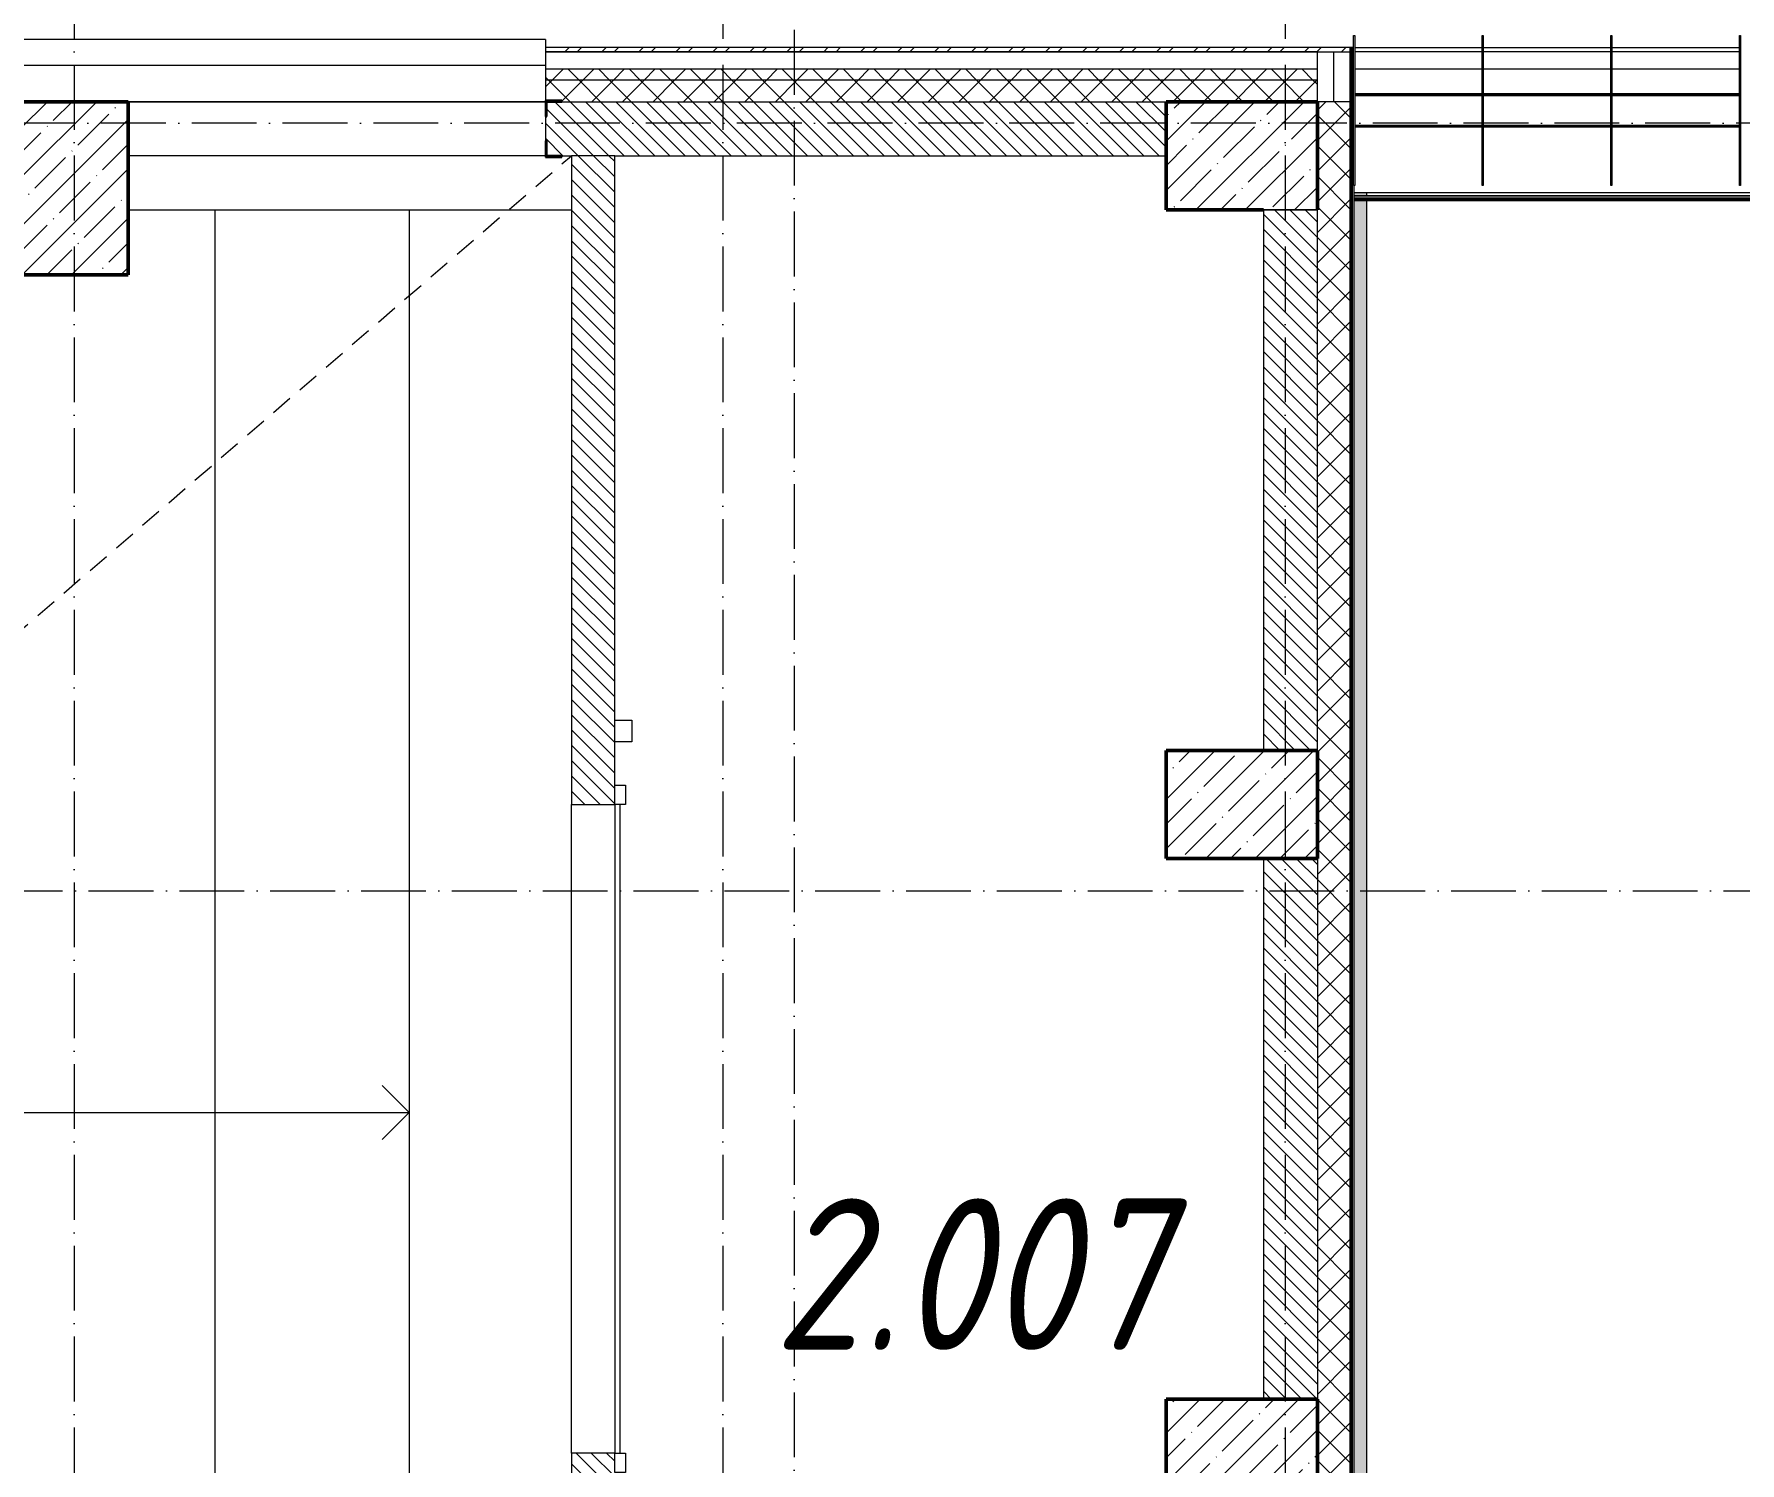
# Model space of a CAD drawing. Header units: millimetres. Extents: x -12989 to 629078, y -109036 to 555275.
# Drawn here: x 534333 to 542221, y 170170 to 176778 of the extents above; entities that cross this region are included whole.
import ezdxf

# ---------------------------------------------------------------- set-up
doc = ezdxf.new("R2010")
doc.units = ezdxf.units.MM
doc.linetypes.add('200_ШТРИХ_ш1п0_6_', pattern=[160, 100, -60])
doc.linetypes.add('50_200_ШТРИХ_1Т_ш5_п1_п1_', pattern=[700, 500, -100, 0, -100])
for name, color, linetype, lineweight in [('A-DETL-____-OTLN-3', 7, '200_ШТРИХ_ш1п0_6_', 9), ('A-DOOR-____-MCUT', 7, 'Continuous', 13), ('A-DOOR-____-OTLN', 7, 'Continuous', 9), ('A-FLOR-____-OTLN', 7, 'Continuous', 9), ('A-GENM-____-MCUT', 7, 'Continuous', 25), ('A-GENM-____-OTLN', 7, 'Continuous', 9), ('A-GENM-____-OTLN-1', 7, 'Continuous', 25), ('A-GLAZ-____-OTLN', 7, 'Continuous', 9), ('A-WALL-____-MCUT', 7, 'Continuous', 13), ('A-WALL-____-MCUT-1', 7, 'Continuous', 9), ('A-WALL-____-OTLN', 7, 'Continuous', 9), ('A-WALL-____-PATT-1', 7, 'Continuous', 9), ('A-WALL-FNSH-MCUT-1', 7, 'Continuous', 9), ('E-ELEC-EQPM-OTLN', 7, 'Continuous', 9), ('I-WALL-____-OTLN', 7, 'Continuous', 9), ('S-COLS-____-MCUT', 7, 'Continuous', 50), ('S-COLS-____-OTLN', 7, 'Continuous', 9), ('S-GRID-____-OTLN-1', 7, '50_200_ШТРИХ_1Т_ш5_п1_п1_', 9), ('S-STRS-____-OTLN-1', 7, 'Continuous', 9), ('Марки помещений', 7, 'Continuous', 9)]:
    doc.layers.add(name, color=color, linetype=linetype, lineweight=lineweight)
doc.layers.add('A-GLAZ-____-OTLN-1', color=7, linetype='Continuous', lineweight=9, true_color=0xc0c0c0)
doc.styles.add('ISOCPEUR_I_2', font='isocpeui.ttf', dxfattribs={"width": 0.85, "height": 2.3})
pattern_1 = [(135, (516567.8, 90784.41), (-35.35534, -35.35534), [])]
pattern_2 = [(45, (516567.8, 90784.41), (-70.71068, 70.71068), []), (135, (516567.8, 90784.41), (-70.71068, -70.71068), [])]

# ---------------------------------------------------------------- blocks, each defined once
blk = doc.blocks.new('141_Фартук_СКБ - 141_Фартук_СКБ_вентфасад-30031396-АР1_План отверстий 2 этажа в осях 1-64_Ю-ЯЯ')
at = {"layer": 'A-GENM-____-MCUT'}
for p, q in [((26160, 757.8), (0, 757.8)), ((0, 756.7), (26160, 756.7)), ((26160, 756.7), (26160, 757.8))]:
    blk.add_line(p, q, dxfattribs=at)
at = {"layer": 'A-GENM-____-OTLN'}
for p, q in [((0, 765.2), (26160, 765.2)), ((0, 752.5), (26160, 752.5)), ((0, 743.4), (26160, 743.4)), ((0, 742.6), (26160, 742.6))]:
    blk.add_line(p, q, dxfattribs=at)
blk = doc.blocks.new('Элемент крепления - Пластина-30015157-АР1_План отверстий 2 этажа в осях 1-64_Ю-ЯЯ')
at = {"layer": 'A-GENM-____-OTLN'}
for p, q in [((25651.1, 85294), (25651.1, 85988)), ((25651.1, 85988), (25656.1, 85988)), ((25656.1, 85988), (25656.1, 85294)), ((25656.1, 85294), (25651.1, 85294))]:
    blk.add_line(p, q, dxfattribs=at)
blk = doc.blocks.new('Швеллер - 140х58-30031487-АР1_План отверстий 2 этажа в осях 1-64_Ю-ЯЯ')
at = {"layer": 'A-GENM-____-MCUT'}
for p, q in [((-12488, 75), (-13077.5, 75)), ((-13077.5, 71), (-12488, 71)), ((-11893.4, 75), (-12483, 75)), ((-12483, 71), (-11893.4, 71)), ((-11298.9, 75), (-11888.4, 75)), ((-11888.4, 71), (-11298.9, 71)), ((-12488, -71), (-13077.5, -71)), ((-13077.5, -75), (-12488, -75)), ((-11893.4, -71), (-12483, -71)), ((-12483, -75), (-11893.4, -75)), ((-11298.9, -71), (-11888.4, -71)), ((-11888.4, -75), (-11298.9, -75))]:
    blk.add_line(p, q, dxfattribs=at)
blk = doc.blocks.new('BSC_Колонна _Прямоугольная - 500х800-V64-АР1_План отверстий 2 этажа в осях 1-64_Ю-ЯЯ')
at = {"layer": 'S-COLS-____-OTLN'}
h = blk.add_hatch(dxfattribs=at)
h.set_pattern_fill('FP_75', color=256, style=0, pattern_type=2)
h.set_pattern_definition([(45, (-17950, -85281.04), (-114.04925, 114.04925), []), (45, (-17835.95, -85281.04), (-114.04925, 114.04925), [201.613, -40.323, 3.353, -36.97])])
h.paths.add_polyline_path([(-250, -400), (250, -400), (250, 400), (-250, 400)], flags=0)
at = {"layer": 'S-COLS-____-MCUT'}
for p, q in [((250, 400), (-250, 400)), ((-250, 400), (-250, -400)), ((250, -400), (250, 400)), ((-250, -400), (250, -400))]:
    blk.add_line(p, q, dxfattribs=at)
blk = doc.blocks.new('BSC_Колонна _Прямоугольная - 500х700-V68-АР1_План отверстий 2 этажа в осях 1-64_Ю-ЯЯ')
at = {"layer": 'S-COLS-____-OTLN'}
h = blk.add_hatch(dxfattribs=at)
h.set_pattern_fill('FP_80', color=256, style=0, pattern_type=2)
h.set_pattern_definition([(315, (-79431.04, 23350), (114.04925, 114.04925), []), (315, (-79431.04, 23235.95), (114.04925, 114.04925), [201.613, -40.323, 3.353, -36.97])])
h.paths.add_polyline_path([(-250, -350), (250, -350), (250, 350), (-250, 350)], flags=0)
at = {"layer": 'S-COLS-____-MCUT'}
for p, q in [((250, 350), (-250, 350)), ((-250, 350), (-250, -350)), ((250, -350), (250, 350)), ((-250, -350), (250, -350))]:
    blk.add_line(p, q, dxfattribs=at)
blk = doc.blocks.new('BSC_Колонна _Прямоугольная - 500х700-V69-АР1_План отверстий 2 этажа в осях 1-64_Ю-ЯЯ')
at = {"layer": 'S-COLS-____-OTLN'}
h = blk.add_hatch(dxfattribs=at)
h.set_pattern_fill('FP_81', color=256, style=0, pattern_type=2)
h.set_pattern_definition([(315, (-82431.04, 23350), (114.04925, 114.04925), []), (315, (-82431.04, 23235.95), (114.04925, 114.04925), [201.613, -40.323, 3.353, -36.97])])
h.paths.add_polyline_path([(-250, -350), (250, -350), (250, 350), (-250, 350)], flags=0)
at = {"layer": 'S-COLS-____-MCUT'}
for p, q in [((250, 350), (-250, 350)), ((-250, 350), (-250, -350)), ((250, -350), (250, 350)), ((-250, -350), (250, -350))]:
    blk.add_line(p, q, dxfattribs=at)
blk = doc.blocks.new('Отлив_СКБ - Отлив витража_120_НВФ-31886523-АР1_План отверстий 2 этажа в осях 1-64_Ю-ЯЯ')
at = {"layer": 'A-GLAZ-____-OTLN'}
for p, q in [((9500, 120), (0, 120)), ((9500, 120), (9500, 83)), ((0, 2), (9500, 2)), ((9500, 0), (0, 0))]:
    blk.add_line(p, q, dxfattribs=at)
blk = doc.blocks.new('DM_Штора_Противопожарная_Doormaster_EI-60 - ш_3000 х в_1200-27470059-АР1_План отверстий 2 этажа в осях 1-64_Ю-ЯЯ')
at = {"layer": 'A-DOOR-____-MCUT'}
for p, q in [((-1465, -100), (-1375, -100)), ((-1465, -150), (-1465, -100)), ((-1375, -150), (-1465, -150)), ((-1375, -100), (-1375, -150)), ((-1375, -125), (1625, -125)), ((1625, -100), (1715, -100)), ((1625, -150), (1625, -100)), ((1715, -150), (1625, -150)), ((1715, -100), (1715, -150))]:
    blk.add_line(p, q, dxfattribs=at)
at = {"layer": 'E-ELEC-EQPM-OTLN'}
for p, q in [((1915, -180), (1915, -100)), ((1915, -100), (2015, -100)), ((2015, -100), (2015, -180)), ((2015, -180), (1915, -180))]:
    blk.add_line(p, q, dxfattribs=at)
blk = doc.blocks.new('Фахверк_СКБ_Уголок - 250_2700-27497298-АР1_План отверстий 2 этажа в осях 1-64_Ю-ЯЯ')
at = {"layer": 'A-GENM-____-MCUT'}
for p, q in [((200, 181), (125, 181)), ((125, 181), (125, 106)), ((131, 106), (131, 175)), ((131, 175), (200, 175)), ((200, 175), (200, 181)), ((125, 106), (131, 106)), ((131, -6), (125, -6)), ((125, -6), (125, -81)), ((131, -75), (131, -6)), ((200, -75), (131, -75)), ((200, -81), (200, -75)), ((125, -81), (200, -81))]:
    blk.add_line(p, q, dxfattribs=at)
blk = doc.blocks.new('Отлив_СКБ1 - Отлив_Фасады на кровле-32719945-АР1_План отверстий 2 этажа в осях 1-64_Ю-ЯЯ')
at = {"layer": 'A-GLAZ-____-OTLN-1'}
h = blk.add_hatch(color=256, dxfattribs=at)
h.paths.add_polyline_path([(17312, 170), (17254, 228), (9745, 228), (9745, 170), (14782, 170), (14782, 204), (16582, 204), (16582, 170), (17141.2, 170)], flags=0)
h.paths.add_polyline_path([(9682, 228), (9008, 228), (9008, 170), (9682, 170)], flags=0)
h.paths.add_polyline_path([(8945, 170), (8945, 228), (40.2, 228), (40.2, 170), (8665.5, 170)], flags=0)
h.paths.add_polyline_path([(17.6, 170), (17.6, 228), (2, 228), (2, 170)], flags=0)
at = {"layer": 'A-GLAZ-____-OTLN'}
for p, q in [((17.6, 228), (2, 228)), ((8945, 228), (40.2, 228))]:
    blk.add_line(p, q, dxfattribs=at)
blk = doc.blocks.new('3эт')
at = {"layer": 'S-GRID-____-OTLN-1', "color": 251, "ltscale": 0.6, "true_color": 0x636466}
for p, q in [((301720.7, 4029.4), (301720.7, -33971.9)), ((304720.7, 4029.4), (304720.7, -33971.9)), ((307320.7, 4029.4), (307320.7, -20188)), ((305050.7, 3771.1), (305050.7, -9616.1)), ((387845.1, -1282.4), (279101.9, -1282.4)), ((279101.9, -4832.4), (387845.1, -4832.4))]:
    blk.add_line(p, q, dxfattribs=at)

msp = doc.modelspace()

# ---------------------------------------------------------------- hatches: boundary and pattern name
at = {"layer": 'A-WALL-____-PATT-1'}
h = msp.add_hatch(dxfattribs=at)
h.set_pattern_fill('FP_3', color=256, style=0, pattern_type=2)
h.set_pattern_definition([(45, (516567.8, 90784.41), (-85.53659, 85.53659), []), (45, (516624.82, 90784.41), (-85.53659, 85.53659), [])])
h.paths.add_polyline_path([(540435.2976, 176695.4504), (540435.2976, 176715.4504), (536697.7976, 176715.4504), (536697.7976, 176695.4504), (540413.8755, 176695.4504)], flags=0)
h.paths.add_polyline_path([(527197.7976, 176695.4504), (527197.7976, 176715.4504), (513887.7976, 176715.4504), (513887.7976, 176695.4504), (527157.6205, 176695.4504)], flags=0)
h = msp.add_hatch(dxfattribs=at)
h.set_pattern_fill('FP_1', color=256, style=0, pattern_type=2)
h.set_pattern_definition(pattern_2)
h.paths.add_polyline_path([(536697.7976, 176565.4504), (540267.7976, 176565.4504), (540267.7976, 176615.4504), (536697.7976, 176615.4504)], flags=0)
h.paths.add_polyline_path([(527157.6205, 176565.4504), (527197.7976, 176565.4504), (527197.7976, 176615.4504), (514117.7976, 176615.4504), (514117.7976, 176565.4504), (523622.6192, 176565.4504)], flags=0)
h = msp.add_hatch(dxfattribs=at)
h.set_pattern_fill('FP_1', color=256, style=0, pattern_type=2)
h.set_pattern_definition(pattern_2)
h.paths.add_polyline_path([(539567.7976, 176465.4504), (540267.7976, 176465.4504), (540267.7976, 176565.4504), (536697.7976, 176565.4504), (536697.7976, 176471.4504), (536772.7976, 176471.4504), (536772.7976, 176465.4504), (539530.1252, 176465.4504)], flags=0)
h.paths.add_polyline_path([(526467.7976, 176465.4504), (527122.7976, 176465.4504), (527122.7976, 176471.4504), (527197.7976, 176471.4504), (527197.7976, 176565.4504), (514117.7976, 176565.4504), (514117.7976, 176465.4504), (525967.7976, 176465.4504)], flags=0)
h = msp.add_hatch(dxfattribs=at)
h.set_pattern_fill('FP_6', color=256, style=0, pattern_type=2)
h.set_pattern_definition(pattern_1)
h.paths.add_polyline_path([(539567.7976, 176215.4504), (539567.7976, 176465.4504), (536703.7976, 176465.4504), (536703.7976, 176396.4504), (536697.7976, 176396.4504), (536697.7976, 176284.4504), (536703.7976, 176284.4504), (536703.7976, 176215.4504), (539530.1252, 176215.4504)], flags=0)
h = msp.add_hatch(dxfattribs=at)
h.set_pattern_fill('FP_1', color=256, style=0, pattern_type=2)
h.set_pattern_definition(pattern_2)
h.paths.add_polyline_path([(540267.7976, 158715.4504), (540417.7976, 158715.4504), (540417.7976, 159465.4504), (540273.7976, 159465.4504), (540273.7976, 159390.4504), (540267.7976, 159390.4504), (540267.7976, 159309.8867)], flags=0)
h.paths.add_polyline_path([(540417.7976, 161265.4504), (540417.7976, 166302.4504), (540330.7976, 166302.4504), (540330.7976, 166296.4504), (540267.7976, 166296.4504), (540267.7976, 161340.4504), (540273.7976, 161340.4504), (540273.7976, 161265.4504), (540413.8755, 161265.4504)], flags=0)
h.paths.add_polyline_path([(540273.7976, 166302.4504), (540282.7976, 166302.4504), (540282.7976, 166324.4504), (540273.7976, 166323.7936)], flags=0)
h.paths.add_polyline_path([(540277.7976, 166334.4504), (540282.7976, 166335.1073), (540283.5871, 166365.4504), (540417.7976, 166365.4504), (540417.7976, 167039.4504), (540282.7976, 167039.4504), (540282.7976, 167102.4504), (540273.7976, 167102.4504), (540273.7976, 167045.4504), (540267.7976, 167045.4504), (540267.7976, 166855.4504), (540287.7976, 166854.7805), (540287.7976, 166845.4504), (540267.7976, 166844.7936), (540267.7976, 166359.4504), (540273.7976, 166359.4504), (540273.7976, 166335.1073), (540277.7976, 166335.1073)], flags=0)
h.paths.add_polyline_path([(540330.7976, 167102.4504), (540417.7976, 167102.4504), (540417.7976, 176465.4504), (540267.7976, 176465.4504), (540267.7976, 167108.4504), (540330.7976, 167108.4504)], flags=0)
h = msp.add_hatch(dxfattribs=at)
h.set_pattern_fill('FP_6', color=256, style=0, pattern_type=2)
h.set_pattern_definition(pattern_1)
h.paths.add_polyline_path([(537017.7976, 167265.4504), (537017.7976, 170215.4504), (536817.7976, 170215.4504), (536817.7976, 167265.4504)], flags=0)
h.paths.add_polyline_path([(536817.7976, 173215.4504), (537017.7976, 173215.4504), (537017.7976, 176215.4504), (536817.7976, 176215.4504), (536817.7976, 173305.4504)], flags=0)
h = msp.add_hatch(dxfattribs=at)
h.set_pattern_fill('FP_6', color=256, style=0, pattern_type=2)
h.set_pattern_definition(pattern_1)
h.paths.add_polyline_path([(540267.7976, 173465.4504), (540267.7976, 175965.4504), (540017.7976, 175965.4504), (540017.7976, 173465.4504)], flags=0)
h = msp.add_hatch(dxfattribs=at)
h.set_pattern_fill('FP_6', color=256, style=0, pattern_type=2)
h.set_pattern_definition(pattern_1)
h.paths.add_polyline_path([(540267.7976, 170465.4504), (540267.7976, 172965.4504), (540017.7976, 172965.4504), (540017.7976, 170465.4504)], flags=0)
at = {"layer": 'S-COLS-____-OTLN'}
h = msp.add_hatch(dxfattribs=at)
h.set_pattern_fill('FP_13', color=256, style=0, pattern_type=2)
h.set_pattern_definition([(45, (516567.8, 90784.41), (-114.04925, 114.04925), []), (45, (516681.85, 90784.41), (-114.04925, 114.04925), [201.612, -40.322, 3.353, -36.97])])
h.paths.add_polyline_path([(540017.7976, 175965.4504), (540267.7976, 175965.4504), (540267.7976, 176465.4504), (539567.7976, 176465.4504), (539567.7976, 175965.4504)], flags=0)

# ---------------------------------------------------------------- linework, layer by layer
at = {"layer": 'A-DETL-____-OTLN-3'}
msp.add_line((524167.7976, 165315.4504), (536817.7976, 176215.4504), dxfattribs=at)
at = {"layer": 'A-FLOR-____-OTLN'}
for p, q in [((541029.8431, 176615.4504), (540440.2976, 176615.4504)), ((541624.3885, 176615.4504), (541034.8431, 176615.4504)), ((542218.934, 176615.4504), (541629.3885, 176615.4504)), ((540437.7976, 176045.4504), (566597.7976, 176045.4504))]:
    msp.add_line(p, q, dxfattribs=at)
at = {"layer": 'A-WALL-____-MCUT'}
for p, q in [((540267.7976, 176695.4504), (536697.7976, 176695.4504)), ((536697.7976, 176695.4504), (536697.7976, 176471.4504)), ((540267.7976, 176465.4504), (540267.7976, 176695.4504)), ((536697.7976, 176396.4504), (536697.7976, 176284.4504)), ((539567.7976, 176465.4504), (540267.7976, 176465.4504)), ((539567.7976, 176215.4504), (539567.7976, 176465.4504)), ((536772.7976, 176215.4504), (536817.7976, 176215.4504)), ((536817.7976, 176215.4504), (536817.7976, 173215.4504)), ((537017.7976, 173605.4504), (537017.7976, 176215.4504)), ((537017.7976, 176215.4504), (539567.7976, 176215.4504)), ((540017.7976, 175965.4504), (540017.7976, 173465.4504)), ((540267.7976, 173465.4504), (540267.7976, 175965.4504)), ((537017.7976, 173305.4504), (537017.7976, 173505.4504)), ((536817.7976, 173215.4504), (537017.7976, 173215.4504)), ((540017.7976, 172965.4504), (540017.7976, 170465.4504)), ((540267.7976, 172965.4504), (540267.7976, 170465.4504)), ((536817.7976, 170215.4504), (536817.7976, 167265.4504)), ((537017.7976, 170215.4504), (536817.7976, 170215.4504))]:
    msp.add_line(p, q, dxfattribs=at)
at = {"layer": 'A-WALL-____-MCUT-1'}
for p, q in [((540423.7976, 167102.4504), (540423.7976, 176714.4504)), ((540429.7976, 167102.4504), (540429.7976, 176714.4504)), ((540267.7976, 176615.4504), (536697.7976, 176615.4504)), ((540267.7976, 176565.4504), (536697.7976, 176565.4504)), ((536772.7976, 176465.4504), (539567.7976, 176465.4504)), ((540267.7976, 176465.4504), (540267.7976, 175965.4504)), ((540417.7976, 176465.4504), (540267.7976, 176465.4504)), ((537017.7976, 176215.4504), (536817.7976, 176215.4504)), ((540267.7976, 175965.4504), (540017.7976, 175965.4504))]:
    msp.add_line(p, q, dxfattribs=at)
at = {"layer": 'A-WALL-____-OTLN'}
for p, q in [((540440.2976, 176715.4504), (541029.8431, 176715.4504)), ((541034.8431, 176715.4504), (541624.3885, 176715.4504)), ((541629.3885, 176715.4504), (542218.934, 176715.4504)), ((540342.7976, 176695.4504), (540342.7976, 176465.4504)), ((541029.8431, 176695.4504), (540440.2976, 176695.4504)), ((541624.3885, 176695.4504), (541034.8431, 176695.4504)), ((542218.934, 176695.4504), (541629.3885, 176695.4504)), ((536697.7976, 176465.4504), (534767.7976, 176465.4504)), ((534767.7976, 176465.4504), (536697.7976, 176465.4504)), ((536697.7976, 176215.4504), (534767.7976, 176215.4504))]:
    msp.add_line(p, q, dxfattribs=at)
at = {"layer": 'A-WALL-FNSH-MCUT-1'}
for p, q in [((540435.2976, 176715.4504), (536697.7976, 176715.4504)), ((536697.7976, 176715.4504), (536697.7976, 176695.4504)), ((540417.7976, 176714.4504), (540417.7976, 167102.4504)), ((540435.2976, 176714.4504), (540417.7976, 176714.4504)), ((536697.7976, 176695.4504), (540435.2976, 176695.4504)), ((540437.7976, 167102.4504), (540437.7976, 176078.4504))]:
    msp.add_line(p, q, dxfattribs=at)
at = {"layer": 'I-WALL-____-OTLN'}
for p, q in [((536817.7976, 170215.4504), (536817.7976, 173215.4504)), ((537017.7976, 173215.4504), (537017.7976, 170215.4504))]:
    msp.add_line(p, q, dxfattribs=at)
at = {"layer": 'S-COLS-____-MCUT'}
for p, q in [((540267.7976, 176465.4504), (539567.7976, 176465.4504)), ((539567.7976, 176465.4504), (539567.7976, 175965.4504)), ((540267.7976, 175965.4504), (540267.7976, 176465.4504)), ((539567.7976, 175965.4504), (540017.7976, 175965.4504))]:
    msp.add_line(p, q, dxfattribs=at)
at = {"layer": 'S-COLS-____-OTLN'}
msp.add_line((540017.7976, 175965.4504), (540267.7976, 175965.4504), dxfattribs=at)
at = {"layer": 'S-STRS-____-OTLN-1'}
for p, q in [((534767.7976, 175965.4504), (535167.7976, 175965.4504)), ((535167.7976, 175965.4504), (536067.7976, 175965.4504)), ((535167.7976, 175965.4504), (535167.7976, 167115.4504)), ((535167.7976, 175965.4504), (535167.7976, 167115.4504)), ((536067.7976, 175965.4504), (536817.7976, 175965.4504)), ((536067.7976, 175965.4504), (536067.7976, 167115.4504)), ((536067.7976, 175965.4504), (536067.7976, 167115.4504)), ((536067.7976, 171790.4504), (535942.7976, 171915.4504)), ((534267.7976, 171790.4504), (535167.7976, 171790.4504)), ((535167.7976, 171790.4504), (536067.7976, 171790.4504)), ((536067.7976, 171790.4504), (535942.7976, 171665.4504))]:
    msp.add_line(p, q, dxfattribs=at)

# ---------------------------------------------------------------- block references
msp.add_blockref('3эт', (232797.0902, 177647.8646))
at = {"layer": 'A-DOOR-____-OTLN', "rotation": 89.99999999999991}
msp.add_blockref('DM_Штора_Противопожарная_Doormaster_EI-60 - ш_3000 х в_1200-27470059-АР1_План отверстий 2 этажа в осях 1-64_Ю-ЯЯ', (536917.7976, 171590.4504), dxfattribs=at)
at = {"layer": 'A-GENM-____-OTLN', "rotation": 180}
msp.add_blockref('141_Фартук_СКБ - 141_Фартук_СКБ_вентфасад-30031396-АР1_План отверстий 2 этажа в осях 1-64_Ю-ЯЯ', (566597.7976, 176772.4504), dxfattribs=at)
at = {"layer": 'A-GENM-____-OTLN'}
for name, p in [('Элемент крепления - Пластина-30015157-АР1_План отверстий 2 этажа в осях 1-64_Ю-ЯЯ', (514784.1613, 90784.4085)), ('Элемент крепления - Пластина-30015157-АР1_План отверстий 2 этажа в осях 1-64_Ю-ЯЯ', (515378.7067, 90784.4085)), ('Элемент крепления - Пластина-30015157-АР1_План отверстий 2 этажа в осях 1-64_Ю-ЯЯ', (515973.2522, 90784.4085)), ('Элемент крепления - Пластина-30015157-АР1_План отверстий 2 этажа в осях 1-64_Ю-ЯЯ', (516567.7976, 90784.4085)), ('Швеллер - 140х58-30031487-АР1_План отверстий 2 этажа в осях 1-64_Ю-ЯЯ', (553517.7976, 176425.4504))]:
    msp.add_blockref(name, p, dxfattribs=at)
at = {"layer": 'A-GENM-____-OTLN-1'}
msp.add_blockref('Фахверк_СКБ_Уголок - 250_2700-27497298-АР1_План отверстий 2 этажа в осях 1-64_Ю-ЯЯ', (536572.7976, 176290.4504), dxfattribs=at)
at = {"layer": 'A-GLAZ-____-OTLN'}
msp.add_blockref('Отлив_СКБ - Отлив витража_120_НВФ-31886523-АР1_План отверстий 2 этажа в осях 1-64_Ю-ЯЯ', (527197.7976, 176632.4504), dxfattribs=at)
at = {"layer": 'A-GLAZ-____-OTLN', "rotation": 269.9999999999997}
msp.add_blockref('Отлив_СКБ1 - Отлив_Фасады на кровле-32719945-АР1_План отверстий 2 этажа в осях 1-64_Ю-ЯЯ', (540267.7976, 176047.4504), dxfattribs=at)
at = {"layer": 'S-COLS-____-OTLN'}
msp.add_blockref('BSC_Колонна _Прямоугольная - 500х800-V64-АР1_План отверстий 2 этажа в осях 1-64_Ю-ЯЯ', (534517.7976, 176065.4504), dxfattribs=at)
at = {"layer": 'S-COLS-____-OTLN', "rotation": 89.9999999999999}
for name, p in [('BSC_Колонна _Прямоугольная - 500х700-V69-АР1_План отверстий 2 этажа в осях 1-64_Ю-ЯЯ', (539917.7976, 173215.4504)), ('BSC_Колонна _Прямоугольная - 500х700-V68-АР1_План отверстий 2 этажа в осях 1-64_Ю-ЯЯ', (539917.7976, 170215.4504))]:
    msp.add_blockref(name, p, dxfattribs=at)

# ---------------------------------------------------------------- texts
at = {"layer": 'Марки помещений', "insert": (537751.9299, 171393.4104), "char_height": 700, "width": 785.65375, "attachment_point": 1, "style": 'ISOCPEUR_I_2'}
msp.add_mtext('2.007', dxfattribs=at)

doc.saveas('drawing.dxf')
